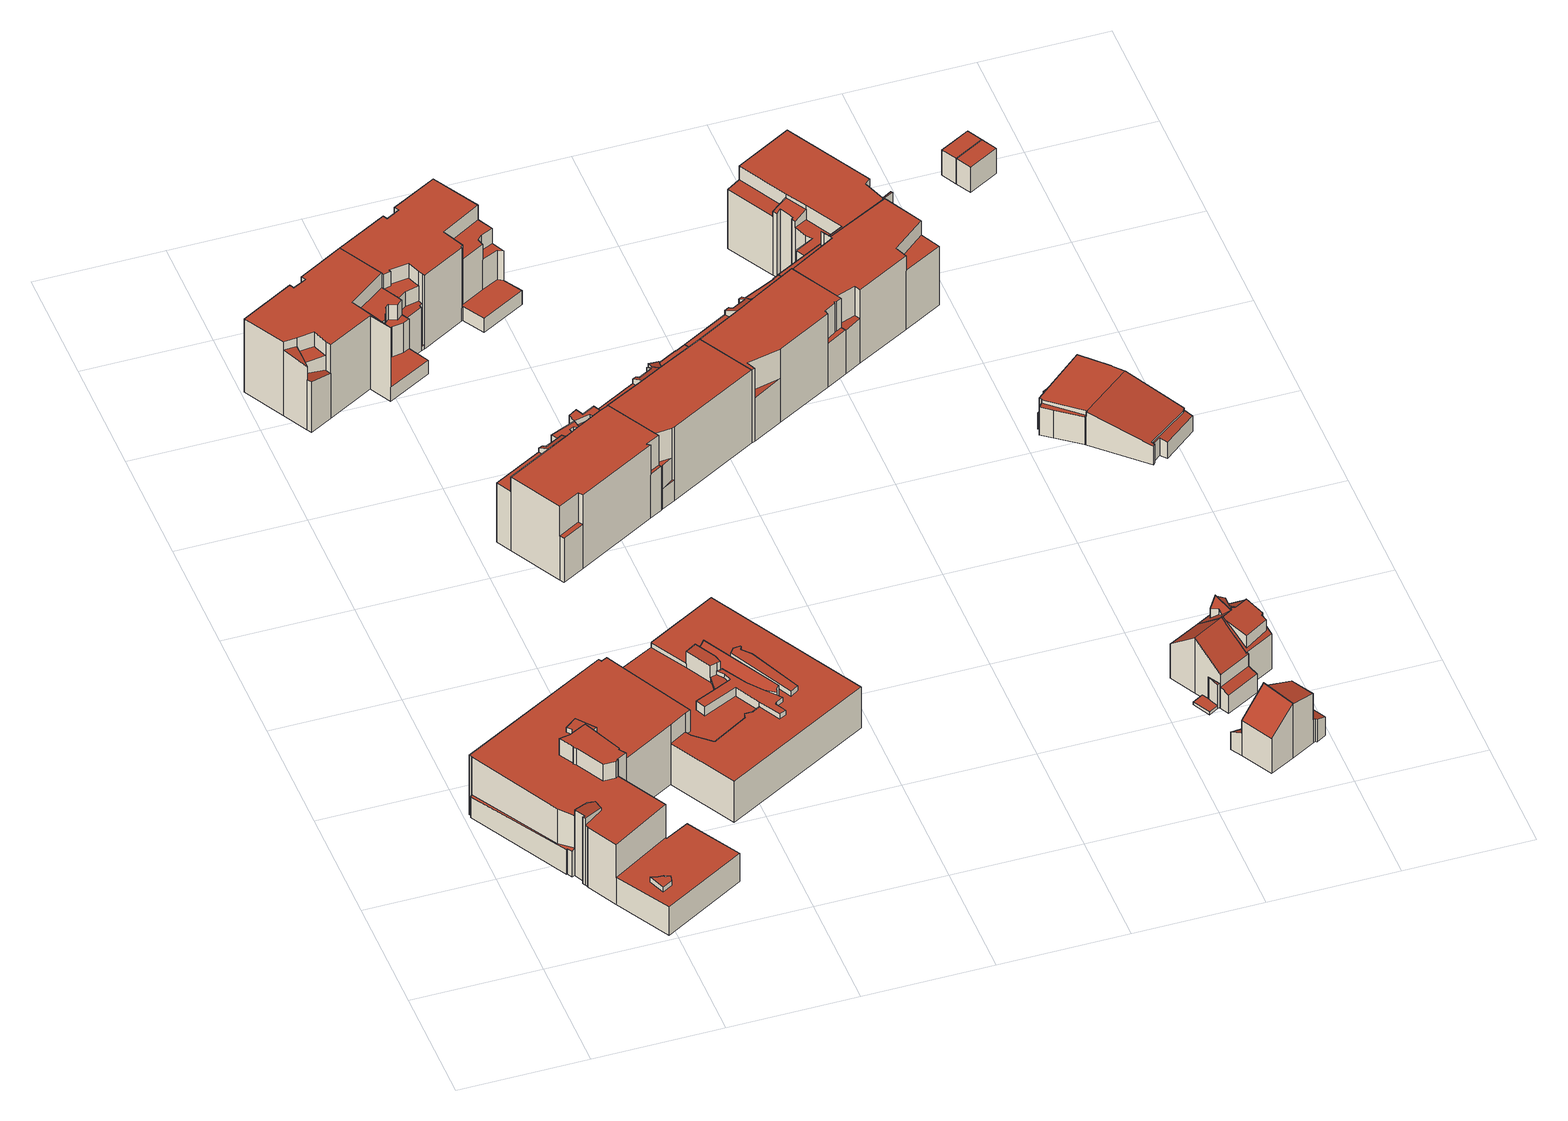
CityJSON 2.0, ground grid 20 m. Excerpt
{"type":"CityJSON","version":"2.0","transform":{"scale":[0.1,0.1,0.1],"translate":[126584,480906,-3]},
"CityObjects":{
"building1":{"type":"Building","attributes":{"b3_dak_type":"multiple horizontal","b3_h_dak_50p":5.02,"b3_h_dak_70p":8.15,"b3_h_dak_max":11.52,"b3_h_dak_min":-2.65,"b3_h_maaiveld":-2.87,"b3_kas_warenhuis":false,"b3_mutatie_ahn3_ahn4":false,"b3_reconstructie_onvolledig":false,"b3_rmse_lod12":3.14,"b3_rmse_lod13":0.492,"b3_rmse_lod22":0.275,"b3_val3dity_lod12":"[]","b3_val3dity_lod13":"[]","b3_val3dity_lod22":"[]","b3_volume_lod12":15666.34,"b3_volume_lod13":12661.57,"b3_volume_lod22":12595.58,"geconstateerd":false,"oorspronkelijkbouwjaar":2011,"status":"Pand in gebruik"},"children":["building1-1"]},
"building1-1":{"type":"BuildingPart","parents":["building1"],"geometry":[{"type":"Solid","lod":"2.2","boundaries":[[[[0,1,2,3,4,5,6,7,8,9,10,11,12,13,14,15,16,17,18,19,20,21,22,23,24,25,26,27,28,29,30,31,32,33,34]],[[35,36,37,38]],[[39,40,36,35,41]],[[42,10,9,43]],[[44,11,10,42]],[[45,46,47,48]],[[49,33,32,50]],[[51,4,3,52]],[[53,54,55,56]],[[52,3,2,57]],[[58,59,60,61]],[[50,32,31,62]],[[63,6,5,64]],[[57,2,1,65,66]],[[43,9,8,67]],[[67,8,7,40,39]],[[68,69,70,71]],[[72,30,29,73]],[[73,29,28,74]],[[62,31,30,72,75]],[[74,28,27,76]],[[76,27,26,77]],[[77,26,25,78]],[[78,25,24,79]],[[71,70,80,79,81]],[[82,23,22,83]],[[83,22,21,84,85]],[[86,16,15,87]],[[87,15,14,88]],[[81,79,24,23,82]],[[89,20,19,90]],[[90,19,18,46,45]],[[91,17,16,86]],[[48,47,13,12,92]],[[93,92,12,11,44]],[[66,65,94,95]],[[88,14,13,47]],[[69,96,97,98]],[[84,21,20,89]],[[99,34,33,49]],[[46,18,17,91]],[[100,101,92,93]],[[38,37,102,103]],[[104,105,106,107]],[[108,109,110,111]],[[111,110,112,113]],[[114,115,116,117]],[[118,119,120,121]],[[121,120,115,114]],[[122,123,124,125]],[[126,127,123,122]],[[128,129,130,131]],[[40,7,6,63,132]],[[133,134,109,108]],[[135,95,94,136,137,138]],[[64,5,4,51]],[[139,118,140,141]],[[103,102,142,143]],[[144,145,129,128]],[[146,147,56,148]],[[107,106,149,96,69,68]],[[98,97,149,106]],[[75,72,150,151]],[[152,153,0,34,99]],[[65,1,0,153]],[[154,155,156,157]],[[157,156,158,159]],[[148,56,55,95,135]],[[160,161,119,118,139]],[[141,140,162,163]],[[85,84,164,165]],[[125,124,166,167]],[[163,162,127,126]],[[168,169,170,171]],[[172,173,174,175]],[[132,63,176,177]],[[177,176,178,179,180]],[[181,182,178,176]],[[183,184,185,147,146]],[[61,60,185,184]],[[186,187,155,154]],[[151,150,80,70]],[[188,189,54,53]],[[159,158,190,169,168]],[[138,137,187,186,191]],[[137,136,192,193]],[[191,186,184,183]],[[194,195,145,144]],[[175,174,195,194]],[[196,197,198,173,172]],[[171,170,161,160]],[[131,130,101,100]],[[165,164,105,104]],[[199,200,201,202]],[[203,204,205,206]],[[207,208,204,203]],[[41,35,197,196]],[[209,210,198,197]],[[143,142,210,209]],[[180,179,153,152]],[[211,212,189,188]],[[213,167,166,212,211]],[[214,215,208,207]],[[216,217,215,214]],[[193,192,190,158]],[[218,219,182,181]],[[117,116,219,218]],[[220,221,217,216]],[[222,223,221,220]],[[206,205,223,222]],[[224,225,134,133]],[[113,112,226,227]],[[227,226,200,199]],[[202,201,225,224]],[[59,58,228]],[[167,213,228]],[[46,91,86,87,88,47],[223,205,204,208,215,217,221]],[[149,97,96]],[[191,183,146,148,135,138]],[[80,150,72,73,74,76,77,78,79]],[[165,104,107,68,71,81,82,83,85]],[[41,196,172,175,194,144,128,131,100,93,44,42,43,67,39]],[[143,209,197,35,38,103]],[[180,152,99,49,50,62,75,151,70,69,98,106,105,164,84,89,90,45,48,92,101,130,129,145,195,174,173,198,210,142,102,37,36,40,132,177]],[[117,218,181,176,63,64,51,52,57,66,95,55,54,189,212,166,124,123,127,162,140,118,121,114],[225,201,200,226,112,110,109,134]],[[59,228,213,211,188,53,56,147,185,60]],[[193,158,156,155,187,137]],[[219,116,115,120,119,161,170,169,190,192,136,94,65,153,179,178,182]],[[206,222,220,216,214,207,203]],[[202,224,133,108,111,113,227,199]],[[167,228,58,61,184,186,154,157,159,168,171,160,139,141,163,126,122,125]]]],"semantics":{"surfaces":[{"type":"GroundSurface"},{"type":"WallSurface","on_footprint_edge":false},{"type":"WallSurface","on_footprint_edge":true},{"type":"RoofSurface"}],"values":[[0,1,1,2,2,1,2,2,1,2,1,2,2,2,2,2,1,2,2,2,2,2,2,2,1,2,2,2,2,2,2,2,2,2,2,1,2,1,2,2,2,1,1,1,1,1,1,1,1,1,1,1,2,1,1,2,1,1,1,1,1,1,1,2,2,1,1,1,1,1,1,1,1,1,1,1,1,1,1,1,1,1,1,1,1,1,1,1,1,1,1,1,1,1,1,1,1,1,1,1,1,1,1,1,1,1,1,1,1,1,1,1,1,1,1,1,3,3,3,3,3,3,3,3,3,3,3,3,3,3,3]]}}]},
"building2":{"type":"Building","attributes":{"b3_dak_type":"multiple horizontal","b3_h_dak_50p":11,"b3_h_dak_70p":11.02,"b3_h_dak_max":12.27,"b3_h_dak_min":-0.31,"b3_h_maaiveld":-2.71,"b3_kas_warenhuis":false,"b3_mutatie_ahn3_ahn4":false,"b3_reconstructie_onvolledig":false,"b3_rmse_lod12":3.99,"b3_rmse_lod13":0.91,"b3_rmse_lod22":0.317,"b3_val3dity_lod12":"[]","b3_val3dity_lod13":"[]","b3_val3dity_lod22":"[]","b3_volume_lod12":3865.99,"b3_volume_lod13":3480.37,"b3_volume_lod22":3375.45,"geconstateerd":false,"oorspronkelijkbouwjaar":1984,"status":"Pand in gebruik"},"children":["building2-1"]},
"building2-1":{"type":"BuildingPart","parents":["building2"],"geometry":[{"type":"Solid","lod":"2.2","boundaries":[[[[229,230,231,232,233,234,235,236,237,238,239,240,241,242,243,244]],[[245,243,242,246]],[[247,244,243,245]],[[248,241,240,249]],[[249,240,239,250]],[[250,239,238,251,252]],[[252,251,253,254]],[[246,242,241,248]],[[255,256,257,258,259]],[[256,237,236,260]],[[261,262,263,264]],[[262,265,266,267,268]],[[269,270,229,244,247]],[[260,236,235,271]],[[272,234,233,273]],[[274,271,235,234,272]],[[254,253,275,276,277]],[[268,267,278,279]],[[267,266,280,281]],[[282,232,231,283]],[[284,285,283,286]],[[281,280,285,284]],[[273,287,265,262,261]],[[287,233,232,282]],[[251,238,237,256,255]],[[277,276,288,289]],[[259,258,275,253]],[[289,288,290,271,274]],[[258,257,290,288]],[[233,287,273]],[[291,292,293,294]],[[294,293,295,296]],[[279,278,292,291]],[[286,283,231,230,295]],[[264,263,270,269]],[[296,295,230,229,270]],[[287,282,283,285,280,266,265]],[[259,253,251,255]],[[290,257,256,260,271]],[[258,288,276,275]],[[286,295,293,292,278,267,281,284]],[[264,269,247,245,246,248,249,250,252,254,277,289,274,272,273,261]],[[296,270,263,262,268,279,291,294]]]],"semantics":{"surfaces":[{"type":"GroundSurface"},{"type":"WallSurface","on_footprint_edge":true},{"type":"WallSurface","on_footprint_edge":false},{"type":"RoofSurface"}],"values":[[0,1,1,1,1,1,2,1,2,1,2,2,1,1,1,1,2,2,2,1,2,2,2,1,1,2,2,2,2,1,2,2,2,1,2,1,3,3,3,3,3,3,3]]}}]},
"building3":{"type":"Building","attributes":{"b3_dak_type":"multiple horizontal","b3_h_dak_50p":11.01,"b3_h_dak_70p":11.03,"b3_h_dak_max":11.88,"b3_h_dak_min":-2.64,"b3_h_maaiveld":-2.72,"b3_kas_warenhuis":false,"b3_mutatie_ahn3_ahn4":false,"b3_reconstructie_onvolledig":false,"b3_rmse_lod12":3.11,"b3_rmse_lod13":1.26,"b3_rmse_lod22":0.73,"b3_val3dity_lod12":"[]","b3_val3dity_lod13":"[]","b3_val3dity_lod22":"[]","b3_volume_lod12":3778.45,"b3_volume_lod13":3567.3,"b3_volume_lod22":3445.29,"geconstateerd":false,"oorspronkelijkbouwjaar":1984,"status":"Pand in gebruik"},"children":["building3-1"]},
"building3-1":{"type":"BuildingPart","parents":["building3"],"geometry":[{"type":"Solid","lod":"2.2","boundaries":[[[[297,298,299,300,301,302,303,304,305,306,307,308,309,310,311,312,313,314,315,316]],[[317,300,299,318]],[[319,320,321,322]],[[322,321,323,324]],[[325,326,316,315,327]],[[318,299,298,328]],[[327,315,314,329]],[[330,331,332,322]],[[333,334,335,336]],[[337,338,304,303,339,340]],[[340,339,341,342]],[[329,314,313,343]],[[343,313,312,334,333]],[[344,311,310,345]],[[334,312,311,344]],[[346,336,335,345,347]],[[348,349,350,351]],[[347,345,310,309,349,348]],[[352,353,354,355,356]],[[357,306,305,358]],[[359,360,307,306,357,361]],[[362,302,301,363]],[[361,357,364,365]],[[339,303,302,362]],[[356,355,336,346]],[[349,309,308,366]],[[358,305,304,338]],[[351,350,360,359]],[[366,308,307,360]],[[367,368,297,316,326]],[[322,332,368,367]],[[369,317,331,330]],[[370,371,320,319]],[[363,301,300,317,369]],[[353,372,373,374]],[[328,298,297,368]],[[324,323,375,341]],[[374,373,371,370]],[[365,364,338,337]],[[376,377,326,325]],[[355,354,377,376]],[[342,341,375,372,353,352]],[[345,335,334,344]],[[366,360,350,349]],[[338,364,357,358]],[[328,368,332,331,317,318]],[[377,354,353,374,370,319,322,324,341,339,362,363,369,330,322,367,326]],[[342,352,356,346,347,348,351,359,361,365,337,340]],[[355,376,325,327,329,343,333,336]],[[372,375,323,321,320,371,373]]]],"semantics":{"surfaces":[{"type":"GroundSurface"},{"type":"WallSurface","on_footprint_edge":true},{"type":"WallSurface","on_footprint_edge":false},{"type":"RoofSurface"}],"values":[[0,1,2,2,1,1,1,2,2,1,2,1,1,1,1,2,2,1,2,1,1,1,2,1,2,1,1,2,1,1,2,2,2,1,2,1,2,2,2,2,2,2,3,3,3,3,3,3,3,3]]}}]},
"building4":{"type":"Building","attributes":{"b3_dak_type":"multiple horizontal","b3_h_dak_50p":11,"b3_h_dak_70p":11.02,"b3_h_dak_max":11.86,"b3_h_dak_min":-2.57,"b3_h_maaiveld":-2.7,"b3_kas_warenhuis":false,"b3_mutatie_ahn3_ahn4":false,"b3_reconstructie_onvolledig":false,"b3_rmse_lod12":4.19,"b3_rmse_lod13":0.977,"b3_rmse_lod22":0.307,"b3_val3dity_lod12":"[]","b3_val3dity_lod13":"[]","b3_val3dity_lod22":"[]","b3_volume_lod12":3795.33,"b3_volume_lod13":3371.5,"b3_volume_lod22":3274.99,"geconstateerd":false,"oorspronkelijkbouwjaar":1984,"status":"Pand in gebruik"},"children":["building4-1"]},
"building4-1":{"type":"BuildingPart","parents":["building4"],"geometry":[{"type":"Solid","lod":"2.2","boundaries":[[[[378,244,379,380,381,382,383,384,385,386,387,388,389,390,391,392,393,394]],[[395,396,397,398]],[[399,400,401,398,402]],[[403,382,381,404]],[[405,383,382,403]],[[406,380,379,407]],[[407,379,244,247]],[[408,389,388,409]],[[410,390,389,408]],[[411,387,386,412]],[[409,388,387,411]],[[413,414,384,383,405]],[[415,416,417,418]],[[418,417,412,419]],[[420,421,414,413]],[[404,381,380,406]],[[422,410,423,424]],[[402,398,397,425,426]],[[426,425,391,390,410,422]],[[427,428,429,430]],[[430,429,431,432]],[[424,423,433,434,435]],[[435,434,421,420]],[[436,415,437,438]],[[438,437,439,440]],[[441,393,392,442,443]],[[443,442,396,395]],[[444,445,401,400]],[[442,392,391,425]],[[434,433,416,415,436]],[[440,439,446,447]],[[447,446,385,384,414]],[[448,394,393,441]],[[428,378,394,448,449]],[[247,244,378,428,427]],[[432,431,450,451]],[[449,448,445,444]],[[451,450,400,399]],[[419,412,386,385,446]],[[442,425,397,396]],[[416,433,423,410,408,409,411,412,417]],[[447,414,421,434,436,438,440]],[[400,450,431,429,428,449,444]],[[445,448,441,443,395,398,401]],[[451,399,402,426,422,424,435,420,413,405,403,404,406,407,247,427,430,432]],[[419,446,439,437,415,418]]]],"semantics":{"surfaces":[{"type":"GroundSurface"},{"type":"WallSurface","on_footprint_edge":false},{"type":"WallSurface","on_footprint_edge":true},{"type":"RoofSurface"}],"values":[[0,1,1,2,2,2,2,2,2,2,2,2,1,1,1,2,1,1,2,1,1,1,1,1,1,2,1,1,2,1,1,2,2,2,2,1,1,1,2,3,3,3,3,3,3,3]]}}]},
"building5":{"type":"Building","attributes":{"b3_dak_type":"slanted","b3_h_dak_50p":11.01,"b3_h_dak_70p":11.03,"b3_h_dak_max":12.52,"b3_h_dak_min":-2.65,"b3_h_maaiveld":-2.72,"b3_kas_warenhuis":false,"b3_mutatie_ahn3_ahn4":false,"b3_reconstructie_onvolledig":false,"b3_rmse_lod12":3.38,"b3_rmse_lod13":1.32,"b3_rmse_lod22":0.801,"b3_val3dity_lod12":"[]","b3_val3dity_lod13":"[]","b3_val3dity_lod22":"[]","b3_volume_lod12":3528.43,"b3_volume_lod13":3308.07,"b3_volume_lod22":3186.53,"geconstateerd":false,"oorspronkelijkbouwjaar":1984,"status":"Pand in gebruik"},"children":["building5-1"]},
"building5-1":{"type":"BuildingPart","parents":["building5"],"geometry":[{"type":"Solid","lod":"2.2","boundaries":[[[[452,453,305,454,455,456,457,458,459,460,461,462,463,464,465,466,467,468]],[[469,464,463,470]],[[471,466,465,472]],[[472,465,464,469,473]],[[474,475,476,477]],[[478,462,461,476]],[[479,480,452,468,481]],[[470,463,462,478]],[[482,483,484]],[[485,474,484]],[[486,460,459,487]],[[487,459,458,488]],[[489,490,491,492,493]],[[488,458,457,494,495]],[[496,456,455,492]],[[494,457,456,496]],[[495,494,491,490]],[[483,497,498,499]],[[481,468,467,500,501]],[[501,500,502,503,504]],[[500,467,466,471]],[[477,476,461,460,486]],[[499,498,505,506]],[[506,505,507,475,474,485]],[[473,469,507,505]],[[508,509,510,511]],[[510,512,513,511]],[[509,454,305,358]],[[493,492,455,454,509,508]],[[514,515,512,510]],[[515,453,452,480]],[[511,513,480,479]],[[504,503,490,489]],[[503,502,497,483,482]],[[358,305,453,515,514]],[[491,494,496,492]],[[506,485,484,483,499]],[[507,469,470,478,476,475]],[[480,513,512,515]],[[497,502,500,471,472,473,505,498]],[[504,489,493,508,511,479,481,501]],[[503,482,484,474,477,486,487,488,495,490]],[[358,514,510,509]]]],"semantics":{"surfaces":[{"type":"GroundSurface"},{"type":"WallSurface","on_footprint_edge":true},{"type":"WallSurface","on_footprint_edge":false},{"type":"RoofSurface"}],"values":[[0,1,1,1,2,1,1,1,2,2,1,1,2,1,1,1,2,2,1,2,1,1,2,2,2,2,2,1,1,2,1,2,2,2,1,3,3,3,3,3,3,3,3]]}}]},
"building6":{"type":"Building","attributes":{"b3_dak_type":"multiple horizontal","b3_h_dak_50p":11.01,"b3_h_dak_70p":11.02,"b3_h_dak_max":12.6,"b3_h_dak_min":-2.58,"b3_h_maaiveld":-2.72,"b3_kas_warenhuis":false,"b3_mutatie_ahn3_ahn4":false,"b3_reconstructie_onvolledig":false,"b3_rmse_lod12":3.24,"b3_rmse_lod13":1.24,"b3_rmse_lod22":0.59,"b3_val3dity_lod12":"[]","b3_val3dity_lod13":"[]","b3_val3dity_lod22":"[]","b3_volume_lod12":3642.68,"b3_volume_lod13":3396.67,"b3_volume_lod22":3267.85,"geconstateerd":false,"oorspronkelijkbouwjaar":1984,"status":"Pand in gebruik"},"children":["building6-1"]},
"building6-1":{"type":"BuildingPart","parents":["building6"],"geometry":[{"type":"Solid","lod":"2.2","boundaries":[[[[516,517,518,519,520,521,522,523,524,525,468,467,466,526,527,528,529,530,531,532]],[[533,519,518,534,535]],[[536,537,538,539,540]],[[541,531,530,539]],[[542,517,516,543]],[[543,516,532,544]],[[501,545,467,468,481]],[[544,532,531,541]],[[546,547,521,520,548,549]],[[550,522,521,547]],[[551,529,528,552]],[[552,528,527,553]],[[554,555,547,546]],[[553,527,526,556,557]],[[556,526,466,471]],[[557,556,558,559]],[[560,559,558,545,501]],[[481,468,525,561,562]],[[562,561,563,564]],[[565,566,567,568]],[[471,466,467,545]],[[548,520,519,533]],[[561,525,524,569]],[[564,563,569,570]],[[571,572,559,560]],[[573,574,537,536]],[[572,575,576,577]],[[577,576,574,573]],[[549,548,575,572,571]],[[578,579,555,554]],[[580,581,579,578]],[[568,567,581,580]],[[570,569,524,523,566,565]],[[566,523,522,550]],[[540,539,530,529,551]],[[535,534,582,583]],[[534,518,517,542]],[[583,582,538,537]],[[471,545,558,556]],[[569,563,561]],[[570,565,568,580,578,554,546,549,571,560,501,481,562,564]],[[566,550,547,555,579,581,567]],[[540,551,552,553,557,559,572,577,573,536]],[[538,582,534,542,543,544,541,539]],[[583,537,574,576,575,548,533,535]]]],"semantics":{"surfaces":[{"type":"GroundSurface"},{"type":"WallSurface","on_footprint_edge":true},{"type":"WallSurface","on_footprint_edge":false},{"type":"RoofSurface"}],"values":[[0,1,2,1,1,1,1,1,1,1,1,1,2,1,1,2,2,1,2,2,1,1,1,2,2,2,2,2,2,2,2,2,1,1,1,2,1,2,3,3,3,3,3,3,3]]}}]},
"building7":{"type":"Building","attributes":{"b3_dak_type":"slanted","b3_h_dak_50p":0.24,"b3_h_dak_70p":4.17,"b3_h_dak_max":6.23,"b3_h_dak_min":-2.37,"b3_h_maaiveld":-2.9,"b3_kas_warenhuis":false,"b3_mutatie_ahn3_ahn4":false,"b3_reconstructie_onvolledig":false,"b3_rmse_lod12":3.15,"b3_rmse_lod13":3.15,"b3_rmse_lod22":2.76,"b3_val3dity_lod12":"[]","b3_val3dity_lod13":"[]","b3_val3dity_lod22":"[]","b3_volume_lod12":23.77,"b3_volume_lod13":23.77,"b3_volume_lod22":19.46,"geconstateerd":false,"oorspronkelijkbouwjaar":2020,"status":"Pand in gebruik"},"children":["building7-1"]},
"building7-1":{"type":"BuildingPart","parents":["building7"],"geometry":[{"type":"Solid","lod":"2.2","boundaries":[[[[584,585,586,587]],[[588,585,584,589]],[[590,586,585,588]],[[589,584,587,591]],[[591,587,586,590]],[[591,590,588,589]]]],"semantics":{"surfaces":[{"type":"GroundSurface"},{"type":"WallSurface","on_footprint_edge":true},{"type":"RoofSurface"}],"values":[[0,1,1,1,1,2]]}}]},
"building8":{"type":"Building","attributes":{"b3_dak_type":"slanted","b3_h_dak_50p":-2.3,"b3_h_dak_70p":0.17,"b3_h_dak_max":6.28,"b3_h_dak_min":-2.62,"b3_h_maaiveld":-2.8,"b3_kas_warenhuis":false,"b3_mutatie_ahn3_ahn4":false,"b3_reconstructie_onvolledig":false,"b3_rmse_lod12":3.21,"b3_rmse_lod13":1.32,"b3_rmse_lod22":1.69,"b3_val3dity_lod12":"[]","b3_val3dity_lod13":"[]","b3_val3dity_lod22":"[]","b3_volume_lod12":3.22,"b3_volume_lod13":5.14,"b3_volume_lod22":4.11,"geconstateerd":false,"oorspronkelijkbouwjaar":2020,"status":"Pand in gebruik"},"children":["building8-1"]},
"building8-1":{"type":"BuildingPart","parents":["building8"],"geometry":[{"type":"Solid","lod":"2.2","boundaries":[[[[592,593,594,595,596,597,598]],[[599,597,596,600]],[[601,598,597,599]],[[602,593,592,603,604]],[[604,603,605,606]],[[606,605,594,593,602]],[[600,596,595,607]],[[603,592,598,601]],[[607,595,594,605]],[[606,602,604]],[[607,605,603,601,599,600]]]],"semantics":{"surfaces":[{"type":"GroundSurface"},{"type":"WallSurface","on_footprint_edge":true},{"type":"WallSurface","on_footprint_edge":false},{"type":"RoofSurface"}],"values":[[0,1,1,1,2,1,1,1,1,3,3]]}}]},
"building9":{"type":"Building","attributes":{"b3_dak_type":"slanted","b3_h_dak_50p":5.04,"b3_h_dak_70p":6.05,"b3_h_dak_max":7.43,"b3_h_dak_min":0.53,"b3_h_maaiveld":-2.81,"b3_kas_warenhuis":false,"b3_mutatie_ahn3_ahn4":true,"b3_reconstructie_onvolledig":false,"b3_rmse_lod12":2.34,"b3_rmse_lod13":1.28,"b3_rmse_lod22":0.0357,"b3_val3dity_lod12":"[]","b3_val3dity_lod13":"[]","b3_val3dity_lod22":"[]","b3_volume_lod12":554.55,"b3_volume_lod13":519.39,"b3_volume_lod22":476.88,"geconstateerd":false,"oorspronkelijkbouwjaar":2020,"status":"Pand in gebruik"},"children":["building9-1"]},
"building9-1":{"type":"BuildingPart","parents":["building9"],"geometry":[{"type":"Solid","lod":"2.2","boundaries":[[[[608,609,610,611,612,613,614,615,616,617]],[[618,616,615,619]],[[620,613,612,621]],[[622,611,610,623]],[[624,614,613,620]],[[623,610,609,625]],[[626,617,616,618]],[[627,628,608,617,626]],[[619,615,614,624]],[[621,612,611,622,629]],[[625,609,608,628]],[[629,622,628,627]],[[619,624,620,621]],[[628,622,623,625]],[[629,627,626,618,619,621]]]],"semantics":{"surfaces":[{"type":"GroundSurface"},{"type":"WallSurface","on_footprint_edge":true},{"type":"WallSurface","on_footprint_edge":false},{"type":"RoofSurface"}],"values":[[0,1,1,1,1,1,1,1,1,1,1,2,3,3,3]]}}]},
"building10":{"type":"Building","attributes":{"b3_dak_type":"slanted","b3_h_dak_50p":5.97,"b3_h_dak_70p":6.63,"b3_h_dak_max":7.45,"b3_h_dak_min":0.56,"b3_h_maaiveld":-2.88,"b3_kas_warenhuis":false,"b3_mutatie_ahn3_ahn4":true,"b3_reconstructie_onvolledig":false,"b3_rmse_lod12":2.57,"b3_rmse_lod13":1.57,"b3_rmse_lod22":0.518,"b3_val3dity_lod12":"[]","b3_val3dity_lod13":"[]","b3_val3dity_lod22":"[]","b3_volume_lod12":599.42,"b3_volume_lod13":561.02,"b3_volume_lod22":491.08,"geconstateerd":false,"oorspronkelijkbouwjaar":2020,"status":"Pand in gebruik"},"children":["building10-1"]},
"building10-1":{"type":"BuildingPart","parents":["building10"],"geometry":[{"type":"Solid","lod":"2.2","boundaries":[[[[630,631,632,633,634,635,636,637,638,587,639]],[[640,641,642,643,644]],[[645,646,647]],[[643,642,647]],[[648,631,630,649]],[[650,651,649,652]],[[653,632,631,648]],[[654,655,639,587,656]],[[657,633,632,653]],[[656,587,638,658]],[[659,635,634,660]],[[660,634,633,657]],[[644,643,655,654]],[[661,662,651,650,663]],[[641,637,636,662,661]],[[658,638,637,641,640]],[[652,649,630,639,655]],[[662,636,635,659]],[[663,650,646,645]],[[658,640,644,654,656]],[[663,645,647,642,641,661]],[[662,659,660,657,653,648,649,651]],[[646,650,652,655,643,647]]]],"semantics":{"surfaces":[{"type":"GroundSurface"},{"type":"WallSurface","on_footprint_edge":false},{"type":"WallSurface","on_footprint_edge":true},{"type":"RoofSurface"}],"values":[[0,1,1,1,2,1,2,2,2,2,2,2,1,1,2,2,2,2,1,3,3,3,3]]}}]},
"building11":{"type":"Building","attributes":{"b3_dak_type":"multiple horizontal","b3_h_dak_50p":11.02,"b3_h_dak_70p":11.03,"b3_h_dak_max":11.88,"b3_h_dak_min":5.45,"b3_h_maaiveld":-2.75,"b3_kas_warenhuis":false,"b3_mutatie_ahn3_ahn4":false,"b3_reconstructie_onvolledig":false,"b3_rmse_lod12":1.26,"b3_rmse_lod13":1.14,"b3_rmse_lod22":0.134,"b3_val3dity_lod12":"[]","b3_val3dity_lod13":"[]","b3_val3dity_lod22":"[]","b3_volume_lod12":3080.69,"b3_volume_lod13":3058.89,"b3_volume_lod22":2950.89,"geconstateerd":false,"oorspronkelijkbouwjaar":1984,"status":"Pand in gebruik"},"children":["building11-1"]},
"building11-1":{"type":"BuildingPart","parents":["building11"],"geometry":[{"type":"Solid","lod":"2.2","boundaries":[[[[664,665,666,667,668,669,670,671,522,672,673,519,674]],[[675,676,677,678]],[[679,666,665,680]],[[681,667,666,679]],[[678,677,682,683]],[[683,682,668,667,681]],[[684,664,674,685]],[[686,519,673,687]],[[685,674,519,686]],[[676,670,669,688]],[[689,672,522,690]],[[691,687,673,672,689,692]],[[693,694,671,670,676,675]],[[695,696,694,693]],[[690,522,671,694]],[[680,665,664,684,697]],[[688,669,668,682]],[[692,689,696,695]],[[698,699,687,691]],[[697,684,699,698]],[[696,689,690,694]],[[688,682,677,676]],[[699,684,685,686,687]],[[698,691,692,695,693,675,678,683,681,679,680,697]]]],"semantics":{"surfaces":[{"type":"GroundSurface"},{"type":"WallSurface","on_footprint_edge":false},{"type":"WallSurface","on_footprint_edge":true},{"type":"RoofSurface"}],"values":[[0,1,2,2,1,2,2,2,2,2,2,2,2,1,2,2,2,1,1,1,3,3,3,3]]}}]},
"building12":{"type":"Building","attributes":{"b3_dak_type":"slanted","b3_h_dak_50p":6.54,"b3_h_dak_70p":6.8,"b3_h_dak_max":7.44,"b3_h_dak_min":3.59,"b3_h_maaiveld":-2.89,"b3_kas_warenhuis":false,"b3_mutatie_ahn3_ahn4":false,"b3_reconstructie_onvolledig":false,"b3_rmse_lod12":1.39,"b3_rmse_lod13":1.39,"b3_rmse_lod22":0.11,"b3_val3dity_lod12":"[]","b3_val3dity_lod13":"[]","b3_val3dity_lod22":"[]","b3_volume_lod12":479.63,"b3_volume_lod13":479.63,"b3_volume_lod22":444.89,"geconstateerd":false,"oorspronkelijkbouwjaar":2020,"status":"Pand in gebruik"},"children":["building12-1"]},
"building12-1":{"type":"BuildingPart","parents":["building12"],"geometry":[{"type":"Solid","lod":"2.2","boundaries":[[[[700,701,702,703,704,705,706]],[[707,704,703,708]],[[709,710,705,704,707,711]],[[712,713,714]],[[708,703,702,624]],[[618,700,706,715]],[[715,706,705,710]],[[716,717,713,712]],[[718,719,720,721]],[[722,723,724,725]],[[725,724,726,727]],[[727,726,710,709]],[[728,729,730,717,716]],[[711,707,731]],[[721,720,730,729]],[[624,702,701,732]],[[733,734,732,735]],[[736,737,738]],[[739,740,719,718]],[[741,742,731]],[[731,742,743,744]],[[740,739,745]],[[735,732,701,700,618]],[[734,746,738]],[[723,722,747]],[[746,734,733,747]],[[744,743,748,737,736]],[[748,743,749]],[[729,728,749]],[[748,749,728,716,712,714]],[[723,747,733,735,618,715,710,726,724]],[[737,748,714,713,717,730,720,719,740,745,741,731,707,708,624,732,734,738]],[[744,736,738,746,747,722,725,727,709,711,731]],[[729,749,743,742,741,745,739,718,721]]]],"semantics":{"surfaces":[{"type":"GroundSurface"},{"type":"WallSurface","on_footprint_edge":true},{"type":"WallSurface","on_footprint_edge":false},{"type":"RoofSurface"}],"values":[[0,1,1,2,1,1,1,2,2,2,2,2,2,2,2,1,2,2,2,2,2,2,1,2,2,2,2,2,2,3,3,3,3,3]]}}]},
"building13":{"type":"Building","attributes":{"b3_dak_type":"multiple horizontal","b3_h_dak_50p":11.01,"b3_h_dak_70p":11.03,"b3_h_dak_max":11.85,"b3_h_dak_min":-0.28,"b3_h_maaiveld":-2.72,"b3_kas_warenhuis":false,"b3_mutatie_ahn3_ahn4":false,"b3_reconstructie_onvolledig":false,"b3_rmse_lod12":2.87,"b3_rmse_lod13":1.25,"b3_rmse_lod22":0.591,"b3_val3dity_lod12":"[]","b3_val3dity_lod13":"[]","b3_val3dity_lod22":"[]","b3_volume_lod12":3627.35,"b3_volume_lod13":3473.95,"b3_volume_lod22":3315.02,"geconstateerd":false,"oorspronkelijkbouwjaar":1984,"status":"Pand in gebruik"},"children":["building13-1"]},
"building13-1":{"type":"BuildingPart","parents":["building13"],"geometry":[{"type":"Solid","lod":"2.2","boundaries":[[[[750,751,752,753,754,755,756,757,758,759,760,761,665,762,674,763,764]],[[765,757,756,766]],[[767,758,757,765,768]],[[766,756,755,769]],[[770,754,753,771]],[[771,753,752,772]],[[772,752,751,773,774]],[[775,776,777,778]],[[779,780,776,775]],[[781,769,755,754,770]],[[782,763,674,783]],[[778,777,764,763,782]],[[784,785,786,787,788]],[[789,790,762,665,680]],[[791,761,760,792,793]],[[793,792,794,795]],[[768,765,796,797,798]],[[680,665,761,791]],[[799,800,759,758,767]],[[797,796,769,781]],[[783,674,762,790]],[[788,787,790,789]],[[792,760,759,800]],[[801,802,800,799]],[[803,750,764,777]],[[798,797,785,784]],[[804,805,786,785]],[[774,773,806,805,804]],[[773,751,750,803]],[[805,806,780,779]],[[795,794,802,801]],[[769,796,765,766]],[[802,794,792,800]],[[774,804,785,797,781,770,771,772]],[[805,779,775,778,782,783,790,787,786]],[[780,806,773,803,777,776]],[[795,801,799,767,768,798,784,788,789,680,791,793]]]],"semantics":{"surfaces":[{"type":"GroundSurface"},{"type":"WallSurface","on_footprint_edge":true},{"type":"WallSurface","on_footprint_edge":false},{"type":"RoofSurface"}],"values":[[0,1,1,1,1,1,1,2,2,1,1,1,2,1,1,2,2,1,1,2,1,2,1,2,1,2,2,2,1,2,2,3,3,3,3,3,3]]}}]},
"building14":{"type":"Building","attributes":{"b3_dak_type":"multiple horizontal","b3_h_dak_50p":2.75,"b3_h_dak_70p":2.97,"b3_h_dak_max":3.15,"b3_h_dak_min":-0.93,"b3_h_maaiveld":-2.93,"b3_kas_warenhuis":false,"b3_mutatie_ahn3_ahn4":false,"b3_reconstructie_onvolledig":false,"b3_rmse_lod12":1.23,"b3_rmse_lod13":1.23,"b3_rmse_lod22":0.131,"b3_val3dity_lod12":"[]","b3_val3dity_lod13":"[]","b3_val3dity_lod22":"[]","b3_volume_lod12":1174.92,"b3_volume_lod13":1174.92,"b3_volume_lod22":1019.06,"geconstateerd":false,"oorspronkelijkbouwjaar":1993,"status":"Pand in gebruik"},"children":["building14-1"]},
"building14-1":{"type":"BuildingPart","parents":["building14"],"geometry":[{"type":"Solid","lod":"2.2","boundaries":[[[[807,808,809,810,811,812,813,814,815,816,817,818,819,820,821,822,823,824,825,826,827,828]],[[829,818,830]],[[831,819,818,829]],[[832,810,809,833]],[[834,820,819,831]],[[835,816,815,836]],[[836,815,814,837]],[[838,839,817,816,835]],[[830,818,817,839]],[[840,841,839,838]],[[842,813,812,843]],[[844,811,810,832]],[[843,812,811,844]],[[845,826,825,846]],[[847,848,849,850]],[[851,827,826,845]],[[852,833,809,808,853]],[[854,855,856,857]],[[846,825,824,858]],[[858,824,823,859]],[[860,821,820,834]],[[861,859,823,822,862]],[[862,822,821,860,863]],[[864,807,828,848,847]],[[837,814,813,842,865]],[[848,828,827,851]],[[853,808,807,864]],[[865,842,855,854]],[[857,856,833,852]],[[863,860,841,840]],[[850,849,859,861]],[[857,852,853,840,838,835,836,837,865,854]],[[841,860,834,831,829,830,839]],[[833,856,855,842,843,844,832]],[[850,861,862,863,840,853,864,847]],[[859,849,848,851,845,846,858]]]],"semantics":{"surfaces":[{"type":"GroundSurface"},{"type":"WallSurface","on_footprint_edge":true},{"type":"WallSurface","on_footprint_edge":false},{"type":"RoofSurface"}],"values":[[0,1,1,1,1,1,1,1,1,2,1,1,1,1,2,1,1,2,1,1,1,1,1,1,1,1,1,2,2,2,2,3,3,3,3,3]]}}]},
"building15":{"type":"Building","attributes":{"b3_dak_type":"multiple horizontal","b3_h_dak_50p":1.91,"b3_h_dak_70p":1.93,"b3_h_dak_max":2.11,"b3_h_dak_min":1.68,"b3_h_maaiveld":-2.8,"b3_kas_warenhuis":false,"b3_mutatie_ahn3_ahn4":false,"b3_reconstructie_onvolledig":false,"b3_rmse_lod12":0.041,"b3_rmse_lod13":0.041,"b3_rmse_lod22":0.0395,"b3_val3dity_lod12":"[]","b3_val3dity_lod13":"[]","b3_val3dity_lod22":"[]","b3_volume_lod12":69,"b3_volume_lod13":69,"b3_volume_lod22":68.93,"geconstateerd":false,"oorspronkelijkbouwjaar":1985,"status":"Pand in gebruik"},"children":["building15-1"]},
"building15-1":{"type":"BuildingPart","parents":["building15"],"geometry":[{"type":"Solid","lod":"2.2","boundaries":[[[[866,867,868,869]],[[870,867,866,871]],[[872,868,867,870]],[[871,866,869,873]],[[873,869,868,872]],[[873,872,870,871]]]],"semantics":{"surfaces":[{"type":"GroundSurface"},{"type":"WallSurface","on_footprint_edge":true},{"type":"RoofSurface"}],"values":[[0,1,1,1,1,2]]}}]},
"building16":{"type":"Building","attributes":{"b3_dak_type":"multiple horizontal","b3_h_dak_50p":1.91,"b3_h_dak_70p":1.93,"b3_h_dak_max":2.13,"b3_h_dak_min":1.82,"b3_h_maaiveld":-2.8,"b3_kas_warenhuis":false,"b3_mutatie_ahn3_ahn4":false,"b3_reconstructie_onvolledig":false,"b3_rmse_lod12":0.0404,"b3_rmse_lod13":0.0404,"b3_rmse_lod22":0.039,"b3_val3dity_lod12":"[]","b3_val3dity_lod13":"[]","b3_val3dity_lod22":"[]","b3_volume_lod12":69.01,"b3_volume_lod13":69.01,"b3_volume_lod22":68.95,"geconstateerd":false,"oorspronkelijkbouwjaar":1985,"status":"Pand in gebruik"},"children":["building16-1"]},
"building16-1":{"type":"BuildingPart","parents":["building16"],"geometry":[{"type":"Solid","lod":"2.2","boundaries":[[[[869,868,874,875]],[[872,868,869,873]],[[876,874,868,872]],[[873,869,875,877]],[[877,875,874,876]],[[877,876,872,873]]]],"semantics":{"surfaces":[{"type":"GroundSurface"},{"type":"WallSurface","on_footprint_edge":true},{"type":"RoofSurface"}],"values":[[0,1,1,1,1,2]]}}]}
},
"vertices":[
[258,472,1],[339,516,1],[341,518,1],[450,579,1],[586,332,1],[353,203,1],[296,308,1],[200,254,1],[200,252,1],[199,251,1],[206,240,1],[190,231,1],[191,231,1],[234,153,1],[235,151,1],[272,171,1],[320,84,1],[189,9,1],[141,95,1],[115,143,1],[116,144,1],[113,148,1],[111,152,1],[115,154,1],[106,171,1],[106,172,1],[102,170,1],[97,178,1],[96,177,1],[9,334,1],[11,336,1],[12,336,1],[9,341,1],[246,472,1],[249,467,1],[172,317,121],[172,317,112],[193,328,112],[193,328,121],[200,254,143],[200,254,112],[172,317,143],[206,240,143],[199,251,143],[190,231,143],[141,95,112],[141,95,51],[234,153,50],[234,153,112],[246,472,112],[9,341,112],[586,332,78],[450,579,78],[403,476,99],[403,476,78],[388,468,78],[388,468,81],[341,518,78],[434,385,87],[434,385,82],[412,423,82],[412,423,87],[12,336,112],[296,308,78],[353,203,78],[339,516,70],[339,516,78],[200,252,143],[123,182,120],[123,182,112],[107,172,112],[107,172,124],[11,336,42],[9,334,40],[96,177,47],[11,336,112],[97,178,48],[102,170,48],[106,172,51],[106,171,51],[107,172,52],[106,171,124],[115,154,124],[111,152,125],[113,148,112],[113,148,125],[320,84,53],[272,171,50],[235,151,50],[116,144,112],[115,143,112],[189,9,54],[191,231,112],[191,231,143],[371,459,71],[371,459,78],[123,182,4],[121,184,4],[121,184,112],[249,467,112],[187,228,143],[187,228,112],[171,356,112],[171,356,121],[142,187,116],[142,187,112],[129,185,112],[129,185,119],[487,346,87],[487,346,78],[500,354,78],[500,354,87],[462,440,78],[462,440,86],[414,333,78],[414,333,71],[412,325,71],[412,325,78],[438,340,78],[438,340,71],[426,333,71],[426,333,78],[460,331,87],[460,331,78],[472,338,78],[472,338,87],[458,328,87],[458,328,78],[144,272,143],[144,272,112],[168,228,112],[168,228,143],[296,308,112],[434,451,86],[434,451,78],[371,459,101],[393,419,71],[393,419,79],[393,419,101],[438,340,87],[456,306,78],[456,306,88],[153,342,112],[153,342,121],[140,276,143],[140,276,112],[406,435,102],[406,435,82],[388,468,102],[129,185,4],[88,194,47],[88,194,112],[258,472,112],[258,472,72],[411,411,87],[411,411,80],[415,398,80],[415,398,87],[390,386,78],[390,386,87],[417,379,87],[417,379,71],[467,311,78],[467,311,87],[145,170,112],[145,170,117],[466,346,78],[466,346,87],[355,370,88],[355,370,71],[362,354,71],[362,354,88],[145,303,143],[145,303,112],[128,300,112],[128,300,143],[323,324,78],[323,324,112],[323,324,72],[332,329,72],[332,329,112],[328,315,78],[328,315,72],[409,422,102],[409,422,87],[409,422,78],[403,421,87],[403,421,80],[471,352,98],[471,352,78],[390,386,71],[403,421,102],[394,417,71],[394,417,79],[141,278,143],[141,278,112],[149,305,143],[149,305,121],[149,305,112],[453,459,86],[453,459,78],[452,461,78],[452,461,86],[202,65,61],[202,65,52],[201,67,52],[201,67,61],[210,63,61],[210,63,52],[159,335,121],[159,335,112],[467,350,94],[467,350,78],[466,346,91],[208,52,61],[208,52,53],[192,43,61],[192,43,53],[355,291,78],[355,291,72],[182,70,61],[182,70,52],[194,67,61],[194,67,52],[441,460,86],[441,460,78],[450,454,78],[450,454,86],[452,362,87],
[217,1309,3],[235,1275,3],[242,1264,3],[259,1232,3],[191,1195,3],[172,1229,3],[100,1189,3],[65,1170,3],[61,1177,3],[39,1217,3],[4,1281,3],[87,1327,3],[91,1320,3],[112,1331,3],[108,1338,3],[179,1378,3],[108,1338,140],[112,1331,140],[179,1378,140],[91,1320,140],[87,1327,140],[4,1281,140],[39,1217,125],[39,1217,140],[60,1219,124],[60,1219,140],[61,1177,121],[61,1177,96],[61,1194,93],[61,1194,113],[61,1194,122],[65,1170,97],[174,1231,140],[174,1231,114],[158,1264,114],[158,1264,140],[174,1231,29],[199,1243,29],[199,1243,84],[199,1243,113],[217,1309,140],[217,1309,113],[100,1189,87],[172,1229,140],[191,1195,140],[100,1189,140],[60,1219,114],[87,1223,113],[87,1223,140],[208,1267,85],[208,1267,113],[213,1255,29],[213,1255,85],[259,1232,29],[242,1264,29],[232,1259,84],[232,1259,29],[242,1264,84],[191,1195,29],[96,1199,113],[96,1199,140],[96,1199,86],[214,1272,113],[214,1272,85],[226,1267,85],[226,1267,113],[235,1275,85],[235,1275,113],
[335,927,3],[322,952,3],[376,982,3],[385,966,3],[391,954,3],[411,965,3],[424,942,3],[470,859,3],[472,854,3],[453,844,3],[329,775,3],[294,756,3],[290,763,3],[246,844,3],[233,867,3],[310,909,3],[316,912,3],[320,905,3],[337,915,3],[341,917,3],[385,966,29],[376,982,29],[378,930,122],[378,930,114],[375,944,114],[375,944,123],[400,950,114],[400,950,123],[341,917,124],[341,917,123],[337,915,124],[322,952,29],[320,905,125],[372,958,123],[372,958,29],[375,944,28],[310,909,121],[310,909,114],[324,887,113],[324,887,133],[470,859,140],[470,859,85],[424,942,122],[424,942,140],[411,936,122],[411,936,140],[316,912,121],[233,867,114],[246,844,113],[324,887,140],[246,844,140],[290,763,140],[290,763,85],[324,782,85],[324,782,140],[366,911,140],[366,911,122],[353,903,122],[353,903,133],[353,903,140],[453,844,84],[472,854,85],[329,775,140],[329,775,85],[453,844,140],[411,965,123],[391,954,123],[448,847,85],[448,847,140],[294,756,85],[335,927,123],[335,927,28],[385,966,123],[370,933,123],[370,933,114],[366,911,113],[363,930,114],[363,930,123],[411,936,114],[348,921,124],[348,921,123],
[219,1305,3],[258,1421,3],[262,1414,3],[283,1426,3],[279,1433,3],[350,1472,3],[391,1399,3],[404,1375,3],[414,1356,3],[431,1327,3],[362,1289,3],[342,1323,3],[340,1322,3],[272,1284,3],[266,1281,3],[240,1267,3],[233,1280,3],[265,1286,84],[265,1286,6],[270,1288,7],[270,1288,84],[267,1295,140],[267,1295,113],[267,1295,85],[270,1288,140],[279,1433,140],[283,1426,140],[350,1472,140],[262,1414,140],[258,1421,140],[342,1323,29],[362,1289,29],[340,1322,28],[431,1327,29],[414,1356,29],[391,1399,140],[391,1399,113],[380,1347,85],[380,1347,29],[406,1360,29],[406,1360,84],[414,1356,84],[327,1362,140],[327,1362,113],[340,1322,140],[340,1324,28],[340,1324,140],[272,1284,11],[272,1284,140],[219,1305,140],[219,1305,113],[230,1308,113],[230,1308,140],[229,1311,113],[229,1311,140],[343,1327,29],[343,1327,113],[343,1327,140],[380,1347,113],[377,1359,85],[377,1359,113],[384,1366,85],[384,1366,113],[240,1267,84],[266,1281,10],[266,1281,84],[245,1289,113],[245,1289,86],[404,1375,85],[404,1375,113],[233,1280,86],[233,1280,113],[259,1315,113],[259,1315,140],
[497,868,3],[475,856,3],[467,864,3],[423,942,3],[411,964,3],[482,1003,3],[487,1006,3],[491,999,3],[512,1011,3],[508,1019,3],[493,1046,3],[546,1075,3],[561,1048,3],[561,1047,3],[577,1056,3],[591,1031,3],[638,946,3],[561,1048,29],[546,1075,29],[577,1056,113],[561,1047,113],[561,1048,113],[511,1020,121],[511,1020,29],[508,1019,29],[508,1019,121],[493,1046,29],[497,868,140],[497,868,41],[638,946,140],[517,1011,126],[517,1011,122],[514,1015,124],[511,1020,127],[512,1011,125],[491,999,125],[487,1006,121],[495,980,140],[495,980,133],[495,980,113],[423,942,113],[423,942,140],[482,1003,113],[482,1003,121],[411,964,113],[517,1011,113],[530,1018,113],[530,1018,115],[591,1031,113],[591,1031,140],[526,997,113],[526,997,134],[526,997,140],[530,1031,113],[530,1031,116],[530,1031,29],[467,864,140],[467,864,85],[492,867,85],[492,867,140],[492,867,43],[492,867,44],[475,856,85],[475,856,41],
[717,1170,3],[733,1142,3],[740,1146,3],[749,1151,3],[761,1129,3],[806,1047,3],[810,1040,3],[777,1022,3],[690,974,3],[643,948,3],[651,1097,3],[658,1101,3],[662,1094,3],[683,1105,3],[678,1115,3],[664,1140,3],[702,1162,3],[749,1151,113],[740,1146,29],[740,1146,113],[683,1118,119],[683,1118,113],[683,1118,29],[678,1115,29],[678,1115,119],[664,1140,29],[733,1142,29],[717,1170,29],[702,1162,29],[591,1031,114],[806,1047,140],[806,1047,85],[761,1129,114],[761,1129,140],[810,1040,85],[683,1105,125],[662,1094,125],[658,1101,121],[798,1043,140],[798,1043,85],[651,1097,113],[651,1097,121],[667,1074,113],[667,1074,134],[667,1074,140],[643,948,84],[643,948,140],[637,962,85],[637,962,140],[777,1022,140],[777,1022,84],[776,1029,84],[776,1029,140],[690,974,85],[690,974,140],[695,1091,140],[695,1091,134],[689,1099,129],[689,1099,113],[695,1091,113],[697,1098,113],[697,1098,131],[794,1043,140],[794,1043,85],[794,1040,140],[794,1040,85],[740,1145,29],[740,1145,113],
[1059,120,1],[1086,135,1],[1096,118,1],[1069,103,1],[1086,135,21],[1059,120,33],[1096,118,31],[1069,103,43],
[1062,225,2],[1073,207,2],[1070,206,2],[1055,197,2],[1040,225,2],[1057,235,2],[1062,226,2],[1057,235,7],[1040,225,7],[1062,226,7],[1073,207,47],[1062,225,7],[1062,225,47],[1070,206,7],[1070,206,45],[1055,197,7],
[1125,234,2],[1133,220,2],[1081,191,2],[1074,205,2],[1050,247,2],[1028,288,2],[1078,315,2],[1100,275,2],[1122,235,2],[1124,236,2],[1122,235,66],[1100,275,105],[1028,288,66],[1050,247,105],[1074,205,42],[1081,191,36],[1078,315,66],[1133,220,36],[1124,236,66],[1125,234,64],[1125,234,42],[1074,205,64],
[1146,145,1],[1165,156,1],[1192,106,1],[1193,104,1],[1178,95,1],[1176,97,1],[1172,95,1],[1135,74,1],[1096,53,1],[1110,126,1],[1135,74,103],[1135,74,102],[1111,123,102],[1111,123,103],[1111,123,106],[1115,125,101],[1115,125,100],[1113,124,101],[1165,156,36],[1146,145,44],[1153,131,70],[1153,131,44],[1146,145,69],[1192,106,36],[1110,126,106],[1110,126,103],[1069,103,66],[1193,104,36],[1096,53,66],[1176,97,43],[1178,95,43],[1172,95,93],[1172,95,45],[1153,131,92],
[826,1189,3],[835,1175,3],[932,1225,3],[934,1222,3],[965,1164,3],[981,1134,3],[921,1101,3],[837,1055,3],[802,1054,3],[762,1128,3],[825,1192,3],[921,1101,140],[921,1101,113],[913,1121,113],[913,1121,140],[932,1225,140],[835,1175,140],[934,1222,140],[965,1164,114],[965,1164,140],[826,1189,114],[825,1192,114],[749,1151,114],[762,1128,113],[981,1134,113],[802,1054,85],[810,1040,84],[762,1128,140],[802,1054,140],[837,1055,140],[837,1055,86],[832,1064,140],[832,1064,86],[826,1189,140],[836,1171,140],[836,1171,113],
[1122,235,1],[1099,276,1],[1078,315,1],[1125,341,1],[1146,303,1],[1161,276,1],[1169,261,1],[1146,303,102],[1125,341,66],[1161,276,95],[1161,276,81],[1146,303,103],[1105,303,96],[1105,303,86],[1107,293,94],[1169,261,66],[1095,311,93],[1095,311,76],[1123,328,91],[1123,328,75],[1111,330,68],[1111,330,96],[1125,241,92],[1125,241,70],[1162,264,72],[1162,264,92],[1158,273,80],[1158,273,95],[1108,326,102],[1108,326,98],[1108,326,70],[1127,292,103],[1099,276,104],[1101,277,106],[1101,277,104],[1099,276,106],[1120,291,104],[1120,291,100],[1119,288,103],[1121,304,97],[1121,304,92],[1127,302,95],[1127,292,97],[1119,292,100],[1119,292,104],[1126,302,95],[1101,277,103],[1104,273,101],[1119,292,99],[1117,298,100],
[770,1227,3],[801,1244,3],[804,1246,3],[792,1267,3],[786,1263,3],[782,1270,3],[741,1344,3],[763,1357,3],[851,1406,3],[926,1271,3],[945,1236,3],[947,1233,3],[833,1177,3],[797,1177,3],[789,1191,3],[763,1357,114],[741,1344,113],[851,1406,140],[763,1357,140],[782,1270,113],[786,1263,122],[792,1267,126],[804,1246,125],[801,1244,29],[801,1244,124],[820,1208,113],[820,1208,29],[789,1191,29],[789,1191,113],[812,1216,113],[812,1216,29],[782,1270,122],[797,1177,113],[825,1192,113],[824,1247,140],[824,1247,133],[824,1247,114],[856,1189,113],[856,1189,140],[833,1177,140],[833,1177,113],[947,1233,140],[945,1236,86],[945,1236,140],[930,1227,85],[930,1227,140],[805,1280,114],[805,1280,133],[805,1280,140],[926,1271,140],[926,1271,84],[917,1263,140],[917,1263,83],[770,1227,29],[804,1237,124],[804,1237,113],[804,1237,29],
[1146,871,1],[1159,855,1],[1220,780,1],[1229,768,1],[1177,726,1],[1169,736,1],[1156,726,1],[1155,725,1],[1157,723,1],[1154,720,1],[1079,791,1],[1077,792,1],[1041,819,1],[1024,832,1],[1030,839,1],[1031,840,1],[1028,844,1],[1026,845,1],[1056,869,1],[1048,885,1],[1117,923,1],[1145,873,1],[1077,792,53],[1077,792,54],[1041,819,53],[1229,768,30],[1220,780,34],[1024,832,53],[1154,720,36],[1157,723,37],[1155,725,37],[1079,791,62],[1079,791,54],[1081,793,62],[1081,793,54],[1156,726,35],[1169,736,34],[1177,726,31],[1048,885,31],[1056,869,31],[1145,873,61],[1145,873,30],[1108,913,31],[1108,913,59],[1117,923,31],[1220,780,38],[1159,855,62],[1154,727,38],[1154,727,35],[1217,774,34],[1217,774,37],[1026,845,31],[1028,844,31],[1030,839,53],[1028,844,59],[1031,840,59],[1030,839,59],[1146,871,61],[1156,726,37],
[1075,1392,2],[1122,1418,2],[1135,1394,2],[1088,1368,2],[1122,1418,49],[1075,1392,49],[1135,1394,49],[1088,1368,49],
[1148,1370,2],[1101,1344,2],[1148,1370,49],[1101,1344,49]
]}
